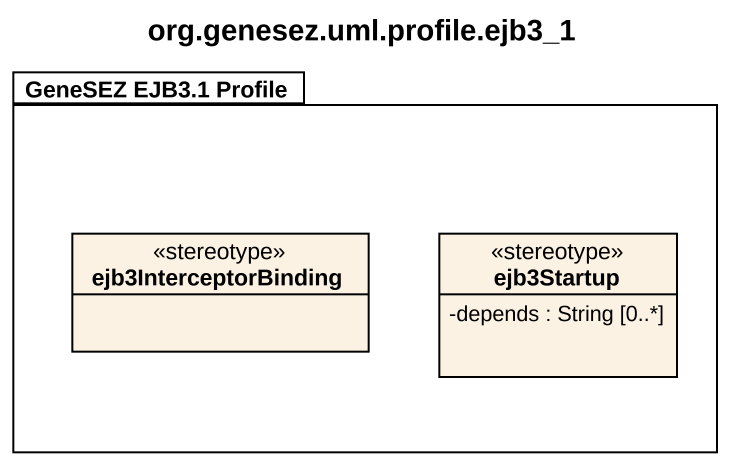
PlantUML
@startuml
title org.genesez.uml.profile.ejb3_1
hide circle
hide empty members
skinparam classAttributeIconSize 0
package "GeneSEZ EJB3.1 Profile" as GeneSEZ_EJB3_1_Profile {
  class ejb3InterceptorBinding <<stereotype>>
  class ejb3Startup <<stereotype>> {
    -depends : String [0..*]
  }
}
@enduml
